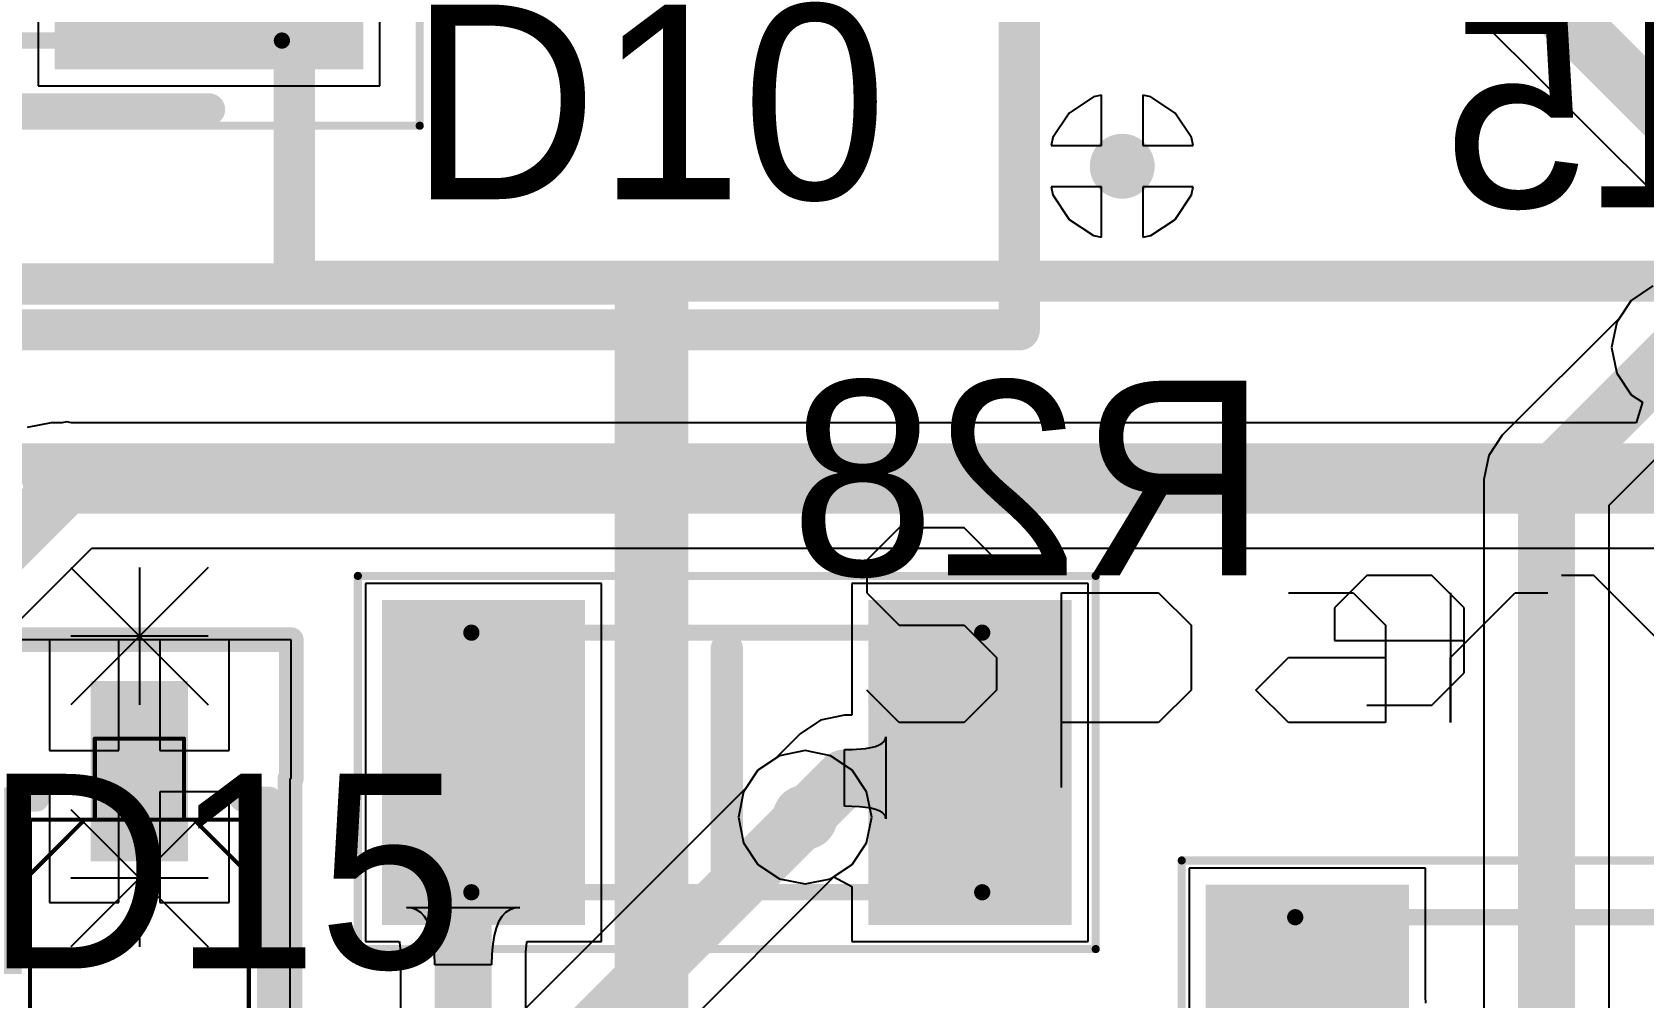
# Model space of a CAD drawing. Header units: millimetres. Extents: x 0.26 to 7.33, y 1.06 to 4.59.
# Drawn here: x 2.0754 to 2.4666, y 3.3342 to 3.5685 of the extents above; entities that cross this region are included whole.
import ezdxf

# ---------------------------------------------------------------- set-up
doc = ezdxf.new("R2010")
doc.units = ezdxf.units.MM
doc.header["$MEASUREMENT"] = 0
for name, color, linetype in [('BottomLayer', 5, 'Continuous'), ('BottomOverlay', 54, 'Continuous'), ('BottomPaste', 16, 'Continuous'), ('BottomSolder', 6, 'Continuous'), ('Mechanical13', 56, 'Continuous'), ('Mechanical15', 56, 'Continuous'), ('Mechanical16', 56, 'Continuous'), ('MultiLayer', 9, 'Continuous'), ('TopLayer', 1, 'Continuous'), ('TopOverlay', 2, 'Continuous'), ('TopPaste', 8, 'Continuous'), ('TopSolder', 216, 'Continuous'), ('ViaHoleLayer', 16, 'Continuous')]:
    doc.layers.add(name, color=color, linetype=linetype)

# ---------------------------------------------------------------- blocks, each defined once
blk = doc.blocks.new('LEDC3216X120NRED_66')
at = {"layer": 'Mechanical15', "const_width": 0.00394}
for points in [[(-0.06299, 0.01051), (-0.04201, 0.0315)], [(-0.06299, -0.0315), (-0.06299, 0.0315)], [(-0.06299, 0.0315), (0.06299, 0.0315)], [(0.06299, -0.0315), (0.06299, 0.0315)], [(-0.06299, -0.0315), (0.06299, -0.0315)]]:
    blk.add_lwpolyline(points, dxfattribs=at)
at = {"layer": 'Mechanical15', "const_width": 0.00197}
for points in [[(-0.06398, 0.0315, 1), (-0.06201, 0.0315, 1)], [(-0.06398, 0.0315, 1), (-0.06201, 0.0315, 1)], [(-0.04299, 0.0315, 1), (-0.04102, 0.0315, 1)], [(0.06201, 0.0315, 1), (0.06398, 0.0315, 1)], [(0.06201, 0.0315, 1), (0.06398, 0.0315, 1)], [(-0.06398, 0.01051, 1), (-0.06201, 0.01051, 1)], [(-0.06398, -0.0315, 1), (-0.06201, -0.0315, 1)], [(-0.06398, -0.0315, 1), (-0.06201, -0.0315, 1)], [(0.06201, -0.0315, 1), (0.06398, -0.0315, 1)], [(0.06201, -0.0315, 1), (0.06398, -0.0315, 1)]]:
    blk.add_lwpolyline(points, format="xyb", close=True, dxfattribs=at)
at = {"layer": 'Mechanical16', "const_width": 0.00197}
for points in [[(-0.09646, -0.05217), (-0.09646, 0.05217)], [(-0.09646, 0.05217), (0.09646, 0.05217)], [(0.09646, -0.05217), (0.09646, 0.05217)], [(-0.09646, -0.05217), (0.09646, -0.05217)]]:
    blk.add_lwpolyline(points, dxfattribs=at)
at = {"layer": 'Mechanical16', "const_width": 0.000984}
for points in [[(-0.09695, 0.05217, 1), (-0.09596, 0.05217, 1)], [(-0.09695, 0.05217, 1), (-0.09596, 0.05217, 1)], [(0.09596, 0.05217, 1), (0.09695, 0.05217, 1)], [(0.09596, 0.05217, 1), (0.09695, 0.05217, 1)], [(-0.09695, -0.05217, 1), (-0.09596, -0.05217, 1)], [(-0.09695, -0.05217, 1), (-0.09596, -0.05217, 1)], [(0.09596, -0.05217, 1), (0.09695, -0.05217, 1)], [(0.09596, -0.05217, 1), (0.09695, -0.05217, 1)]]:
    blk.add_lwpolyline(points, format="xyb", close=True, dxfattribs=at)
at = {"layer": 'TopLayer'}
for points in [[(-0.01181, -0.03445), (-0.01181, 0.03445), (-0.07874, -0.03445), (-0.07874, 0.03445)], [(0.07874, -0.03445), (0.07874, 0.03445), (0.01181, -0.03445), (0.01181, 0.03445)]]:
    blk.add_solid(points, dxfattribs=at)
at = {"layer": 'TopOverlay', "const_width": 0.00787}
for points in [[(-0.09252, -0.04823), (-0.09252, 0.04823)], [(-0.09252, 0.04823), (0.04528, 0.04823)], [(-0.09252, -0.04823), (0.04528, -0.04823)]]:
    blk.add_lwpolyline(points, dxfattribs=at)
at = {"layer": 'TopOverlay', "const_width": 0.00394}
for points in [[(-0.09449, 0.04823, 1), (-0.09055, 0.04823, 1)], [(-0.09449, 0.04823, 1), (-0.09055, 0.04823, 1)], [(0.04331, 0.04823, 1), (0.04724, 0.04823, 1)], [(-0.09449, -0.04823, 1), (-0.09055, -0.04823, 1)], [(-0.09449, -0.04823, 1), (-0.09055, -0.04823, 1)], [(0.04331, -0.04823, 1), (0.04724, -0.04823, 1)]]:
    blk.add_lwpolyline(points, format="xyb", close=True, dxfattribs=at)
at = {"layer": 'TopPaste'}
for points in [[(-0.01181, -0.03445), (-0.01181, 0.03445), (-0.07874, -0.03445), (-0.07874, 0.03445)], [(0.07874, -0.03445), (0.07874, 0.03445), (0.01181, -0.03445), (0.01181, 0.03445)]]:
    blk.add_solid(points, dxfattribs=at)
at = {"layer": 'TopSolder'}
for points in [[(-0.00781, -0.03845), (-0.00781, 0.03845), (-0.08274, -0.03845), (-0.08274, 0.03845)], [(0.08274, -0.03845), (0.08274, 0.03845), (0.00781, -0.03845), (0.00781, 0.03845)]]:
    blk.add_solid(points, dxfattribs=at)
blk = doc.blocks.new('SOD123_B_69')
at = {"layer": 'BottomLayer'}
for points in [[(-0.08979, -0.01183), (-0.04604, -0.01183), (-0.08979, 0.01183), (-0.04604, 0.01183)], [(0.04604, -0.01183), (0.08979, -0.01183), (0.04604, 0.01183), (0.08979, 0.01183)]]:
    blk.add_solid(points, dxfattribs=at)
at = {"layer": 'BottomOverlay'}
for p, q in [((-0.11729, -0.01665), (-0.08396, 0.01667)), ((-0.11729, 0.01667), (-0.08396, -0.01665)), ((-0.10063, 0.01667), (-0.10063, -0.01665)), ((-0.11729, 0.00001), (-0.08396, 0.00001))]:
    blk.add_line(p, q, dxfattribs=at)
at = {"layer": 'BottomOverlay', "const_width": 0.006}
for points in [[(-0.0611, 0.02493), (-0.0611, 0.03157)], [(0.0611, 0.03157), (-0.0611, 0.03157)], [(0.0611, 0.02493), (0.0611, 0.03157)], [(-0.0611, -0.03157), (-0.0611, -0.02493)], [(0.0611, -0.03157), (0.0611, -0.02493)], [(0.0611, -0.03157), (-0.0611, -0.03157)]]:
    blk.add_lwpolyline(points, dxfattribs=at)
at = {"layer": 'BottomOverlay', "const_width": 0.003}
for points in [[(-0.0626, 0.03157, 1), (-0.0596, 0.03157, 1)], [(-0.0626, 0.03157, 1), (-0.0596, 0.03157, 1)], [(0.0596, 0.03157, 1), (0.0626, 0.03157, 1)], [(0.0596, 0.03157, 1), (0.0626, 0.03157, 1)], [(-0.0626, 0.02493, 1), (-0.0596, 0.02493, 1)], [(0.0596, 0.02493, 1), (0.0626, 0.02493, 1)], [(-0.0626, -0.02493, 1), (-0.0596, -0.02493, 1)], [(0.0596, -0.02493, 1), (0.0626, -0.02493, 1)], [(-0.0626, -0.03157, 1), (-0.0596, -0.03157, 1)], [(-0.0626, -0.03157, 1), (-0.0596, -0.03157, 1)], [(0.0596, -0.03157, 1), (0.0626, -0.03157, 1)], [(0.0596, -0.03157, 1), (0.0626, -0.03157, 1)]]:
    blk.add_lwpolyline(points, format="xyb", close=True, dxfattribs=at)
at = {"layer": 'BottomPaste'}
for points in [[(-0.08979, -0.01183), (-0.04604, -0.01183), (-0.08979, 0.01183), (-0.04604, 0.01183)], [(0.04604, -0.01183), (0.08979, -0.01183), (0.04604, 0.01183), (0.08979, 0.01183)]]:
    blk.add_solid(points, dxfattribs=at)
at = {"layer": 'BottomSolder'}
for points in [[(-0.08979, -0.01183), (-0.04604, -0.01183), (-0.08979, 0.01183), (-0.04604, 0.01183)], [(0.04604, -0.01183), (0.08979, -0.01183), (0.04604, 0.01183), (0.08979, 0.01183)]]:
    blk.add_solid(points, dxfattribs=at)
at = {"layer": 'Mechanical13'}
for p, q in [((-0.0586, -0.01665), (-0.02528, 0.01667)), ((-0.0586, 0.01667), (-0.02528, -0.01665)), ((-0.04194, 0.01667), (-0.04194, -0.01665)), ((-0.0586, 0.00001), (-0.02528, 0.00001))]:
    blk.add_line(p, q, dxfattribs=at)
at = {"layer": 'Mechanical13', "const_width": 0.001}
for points in [[(-0.0561, 0.01329), (-0.04281, 0.02657)], [(0.0561, 0.02657), (-0.0561, 0.02657)], [(-0.0561, -0.02657), (-0.0561, 0.02657)], [(0.0561, -0.02657), (0.0561, 0.02657)], [(-0.07579, -0.01083), (-0.07579, 0.01083)], [(-0.0561, 0.01083), (-0.07579, 0.01083)], [(-0.0561, -0.01083), (-0.0561, 0.01083)], [(0.0561, -0.01083), (0.0561, 0.01083)], [(0.07579, 0.01083), (0.0561, 0.01083)], [(0.07579, -0.01083), (0.07579, 0.01083)], [(-0.0561, -0.01083), (-0.07579, -0.01083)], [(0.07579, -0.01083), (0.0561, -0.01083)], [(-0.04281, -0.02657), (-0.0561, -0.01329)], [(0.0561, -0.02657), (-0.0561, -0.02657)]]:
    blk.add_lwpolyline(points, dxfattribs=at)
at = {"layer": 'Mechanical13', "const_width": 0.0005}
for points in [[(-0.05635, 0.02657, 1), (-0.05585, 0.02657, 1)], [(-0.05635, 0.02657, 1), (-0.05585, 0.02657, 1)], [(-0.04306, 0.02657, 1), (-0.04256, 0.02657, 1)], [(0.05585, 0.02657, 1), (0.05635, 0.02657, 1)], [(0.05585, 0.02657, 1), (0.05635, 0.02657, 1)], [(-0.05635, 0.01329, 1), (-0.05585, 0.01329, 1)], [(-0.07604, 0.01083, 1), (-0.07554, 0.01083, 1)], [(-0.07604, 0.01083, 1), (-0.07554, 0.01083, 1)], [(-0.05635, 0.01083, 1), (-0.05585, 0.01083, 1)], [(-0.05635, 0.01083, 1), (-0.05585, 0.01083, 1)], [(0.05585, 0.01083, 1), (0.05635, 0.01083, 1)], [(0.05585, 0.01083, 1), (0.05635, 0.01083, 1)], [(0.07554, 0.01083, 1), (0.07604, 0.01083, 1)], [(0.07554, 0.01083, 1), (0.07604, 0.01083, 1)], [(-0.07604, -0.01083, 1), (-0.07554, -0.01083, 1)], [(-0.07604, -0.01083, 1), (-0.07554, -0.01083, 1)], [(-0.05635, -0.01083, 1), (-0.05585, -0.01083, 1)], [(-0.05635, -0.01083, 1), (-0.05585, -0.01083, 1)], [(0.05585, -0.01083, 1), (0.05635, -0.01083, 1)], [(0.05585, -0.01083, 1), (0.05635, -0.01083, 1)], [(0.07554, -0.01083, 1), (0.07604, -0.01083, 1)], [(0.07554, -0.01083, 1), (0.07604, -0.01083, 1)], [(-0.05635, -0.01329, 1), (-0.05585, -0.01329, 1)], [(-0.05635, -0.02657, 1), (-0.05585, -0.02657, 1)], [(-0.05635, -0.02657, 1), (-0.05585, -0.02657, 1)], [(-0.04306, -0.02657, 1), (-0.04256, -0.02657, 1)], [(0.05585, -0.02657, 1), (0.05635, -0.02657, 1)], [(0.05585, -0.02657, 1), (0.05635, -0.02657, 1)]]:
    blk.add_lwpolyline(points, format="xyb", close=True, dxfattribs=at)
at = {"layer": 'Mechanical15'}
for p, q in [((-0.0661, 0.03687), (-0.09979, 0.03687)), ((-0.09979, 0.03687), (-0.09979, -0.03687)), ((-0.0661, 0.03657), (-0.0661, 0.03687)), ((0.0661, 0.03657), (-0.0661, 0.03657)), ((0.09979, 0.03687), (0.0661, 0.03687)), ((0.0661, 0.03687), (0.0661, 0.03657)), ((0.09979, -0.03687), (0.09979, 0.03687)), ((-0.09979, -0.03687), (-0.0661, -0.03687)), ((-0.0661, -0.03687), (-0.0661, -0.03657)), ((-0.0661, -0.03657), (0.0661, -0.03657)), ((0.0661, -0.03657), (0.0661, -0.03687)), ((0.0661, -0.03687), (0.09979, -0.03687))]:
    blk.add_line(p, q, dxfattribs=at)
at = {"layer": 'Mechanical15', "const_width": 0.006}
for points in [[(-0.09979, -0.03687), (-0.09979, 0.03687)], [(-0.0661, 0.03687), (-0.09979, 0.03687)], [(-0.0661, 0.03657), (-0.0661, 0.03687)], [(0.0661, 0.03657), (-0.0661, 0.03657)], [(0.09979, 0.03687), (0.0661, 0.03687)], [(0.0661, 0.03657), (0.0661, 0.03687)], [(0.09979, -0.03687), (0.09979, 0.03687)], [(-0.0661, -0.03687), (-0.09979, -0.03687)], [(-0.0661, -0.03687), (-0.0661, -0.03657)], [(0.0661, -0.03657), (-0.0661, -0.03657)], [(0.0661, -0.03687), (0.0661, -0.03657)], [(0.09979, -0.03687), (0.0661, -0.03687)]]:
    blk.add_lwpolyline(points, dxfattribs=at)
at = {"layer": 'Mechanical15', "const_width": 0.003}
for points in [[(-0.10129, 0.03687, 1), (-0.09829, 0.03687, 1)], [(-0.10129, 0.03687, 1), (-0.09829, 0.03687, 1)], [(-0.0676, 0.03687, 1), (-0.0646, 0.03687, 1)], [(-0.0676, 0.03687, 1), (-0.0646, 0.03687, 1)], [(-0.0676, 0.03657, 1), (-0.0646, 0.03657, 1)], [(-0.0676, 0.03657, 1), (-0.0646, 0.03657, 1)], [(0.0646, 0.03687, 1), (0.0676, 0.03687, 1)], [(0.0646, 0.03687, 1), (0.0676, 0.03687, 1)], [(0.0646, 0.03657, 1), (0.0676, 0.03657, 1)], [(0.0646, 0.03657, 1), (0.0676, 0.03657, 1)], [(0.09829, 0.03687, 1), (0.10129, 0.03687, 1)], [(0.09829, 0.03687, 1), (0.10129, 0.03687, 1)], [(-0.10129, -0.03687, 1), (-0.09829, -0.03687, 1)], [(-0.10129, -0.03687, 1), (-0.09829, -0.03687, 1)], [(-0.0676, -0.03657, 1), (-0.0646, -0.03657, 1)], [(-0.0676, -0.03657, 1), (-0.0646, -0.03657, 1)], [(-0.0676, -0.03687, 1), (-0.0646, -0.03687, 1)], [(-0.0676, -0.03687, 1), (-0.0646, -0.03687, 1)], [(0.0646, -0.03657, 1), (0.0676, -0.03657, 1)], [(0.0646, -0.03657, 1), (0.0676, -0.03657, 1)], [(0.0646, -0.03687, 1), (0.0676, -0.03687, 1)], [(0.0646, -0.03687, 1), (0.0676, -0.03687, 1)], [(0.09829, -0.03687, 1), (0.10129, -0.03687, 1)], [(0.09829, -0.03687, 1), (0.10129, -0.03687, 1)]]:
    blk.add_lwpolyline(points, format="xyb", close=True, dxfattribs=at)
blk = doc.blocks.new('RESC3216X60N_B_110')
at = {"layer": 'BottomLayer'}
for points in [[(-0.07972, 0.03543), (-0.07972, -0.03543), (-0.03839, 0.03543), (-0.03839, -0.03543)], [(0.03839, 0.03543), (0.03839, -0.03543), (0.07972, 0.03543), (0.07972, -0.03543)]]:
    blk.add_solid(points, dxfattribs=at)
at = {"layer": 'BottomOverlay', "const_width": 0.00787}
blk.add_lwpolyline([(0, 0.02756), (0, -0.02756)], dxfattribs=at)
at = {"layer": 'BottomOverlay', "const_width": 0.00394}
for points in [[(-0.00197, 0.02756, 1), (0.00197, 0.02756, 1)], [(-0.00197, -0.02756, 1), (0.00197, -0.02756, 1)]]:
    blk.add_lwpolyline(points, format="xyb", close=True, dxfattribs=at)
at = {"layer": 'BottomPaste'}
for points in [[(-0.07972, 0.03543), (-0.07972, -0.03543), (-0.03839, 0.03543), (-0.03839, -0.03543)], [(0.03839, 0.03543), (0.03839, -0.03543), (0.07972, 0.03543), (0.07972, -0.03543)]]:
    blk.add_solid(points, dxfattribs=at)
at = {"layer": 'BottomSolder'}
for points in [[(-0.08372, 0.03943), (-0.08372, -0.03943), (-0.03439, 0.03943), (-0.03439, -0.03943)], [(0.03439, 0.03943), (0.03439, -0.03943), (0.08372, 0.03943), (0.08372, -0.03943)]]:
    blk.add_solid(points, dxfattribs=at)
at = {"layer": 'Mechanical15', "const_width": 0.00394}
for points in [[(-0.06201, 0.0315), (-0.06201, -0.0315)], [(0.06201, 0.0315), (-0.06201, 0.0315)], [(0.06201, 0.0315), (0.06201, -0.0315)], [(0.06201, -0.0315), (-0.06201, -0.0315)]]:
    blk.add_lwpolyline(points, dxfattribs=at)
at = {"layer": 'Mechanical15', "const_width": 0.00197}
for points in [[(-0.06299, 0.0315, 1), (-0.06102, 0.0315, 1)], [(-0.06299, 0.0315, 1), (-0.06102, 0.0315, 1)], [(0.06102, 0.0315, 1), (0.06299, 0.0315, 1)], [(0.06102, 0.0315, 1), (0.06299, 0.0315, 1)], [(-0.06299, -0.0315, 1), (-0.06102, -0.0315, 1)], [(-0.06299, -0.0315, 1), (-0.06102, -0.0315, 1)], [(0.06102, -0.0315, 1), (0.06299, -0.0315, 1)], [(0.06102, -0.0315, 1), (0.06299, -0.0315, 1)]]:
    blk.add_lwpolyline(points, format="xyb", close=True, dxfattribs=at)
at = {"layer": 'Mechanical16', "const_width": 0.00197}
for points in [[(-0.08957, 0.04528), (-0.08957, -0.04528)], [(0.08957, 0.04528), (-0.08957, 0.04528)], [(0.08957, 0.04528), (0.08957, -0.04528)], [(0.08957, -0.04528), (-0.08957, -0.04528)]]:
    blk.add_lwpolyline(points, dxfattribs=at)
at = {"layer": 'Mechanical16', "const_width": 0.000984}
for points in [[(-0.09006, 0.04528, 1), (-0.08907, 0.04528, 1)], [(-0.09006, 0.04528, 1), (-0.08907, 0.04528, 1)], [(0.08907, 0.04528, 1), (0.09006, 0.04528, 1)], [(0.08907, 0.04528, 1), (0.09006, 0.04528, 1)], [(-0.09006, -0.04528, 1), (-0.08907, -0.04528, 1)], [(-0.09006, -0.04528, 1), (-0.08907, -0.04528, 1)], [(0.08907, -0.04528, 1), (0.09006, -0.04528, 1)], [(0.08907, -0.04528, 1), (0.09006, -0.04528, 1)]]:
    blk.add_lwpolyline(points, format="xyb", close=True, dxfattribs=at)
blk = doc.blocks.new('RESC3216X60N_B_115')
at = {"layer": 'BottomLayer'}
for points in [[(-0.07972, 0.03543), (-0.07972, -0.03543), (-0.03839, 0.03543), (-0.03839, -0.03543)], [(0.03839, 0.03543), (0.03839, -0.03543), (0.07972, 0.03543), (0.07972, -0.03543)]]:
    blk.add_solid(points, dxfattribs=at)
at = {"layer": 'BottomOverlay', "const_width": 0.00787}
blk.add_lwpolyline([(0, 0.02756), (0, -0.02756)], dxfattribs=at)
at = {"layer": 'BottomOverlay', "const_width": 0.00394}
for points in [[(-0.00197, 0.02756, 1), (0.00197, 0.02756, 1)], [(-0.00197, -0.02756, 1), (0.00197, -0.02756, 1)]]:
    blk.add_lwpolyline(points, format="xyb", close=True, dxfattribs=at)
at = {"layer": 'BottomPaste'}
for points in [[(-0.07972, 0.03543), (-0.07972, -0.03543), (-0.03839, 0.03543), (-0.03839, -0.03543)], [(0.03839, 0.03543), (0.03839, -0.03543), (0.07972, 0.03543), (0.07972, -0.03543)]]:
    blk.add_solid(points, dxfattribs=at)
at = {"layer": 'BottomSolder'}
for points in [[(-0.08372, 0.03943), (-0.08372, -0.03943), (-0.03439, 0.03943), (-0.03439, -0.03943)], [(0.03439, 0.03943), (0.03439, -0.03943), (0.08372, 0.03943), (0.08372, -0.03943)]]:
    blk.add_solid(points, dxfattribs=at)
at = {"layer": 'Mechanical15', "const_width": 0.00394}
for points in [[(-0.06201, 0.0315), (-0.06201, -0.0315)], [(0.06201, 0.0315), (-0.06201, 0.0315)], [(0.06201, 0.0315), (0.06201, -0.0315)], [(0.06201, -0.0315), (-0.06201, -0.0315)]]:
    blk.add_lwpolyline(points, dxfattribs=at)
at = {"layer": 'Mechanical15', "const_width": 0.00197}
for points in [[(-0.06299, 0.0315, 1), (-0.06102, 0.0315, 1)], [(-0.06299, 0.0315, 1), (-0.06102, 0.0315, 1)], [(0.06102, 0.0315, 1), (0.06299, 0.0315, 1)], [(0.06102, 0.0315, 1), (0.06299, 0.0315, 1)], [(-0.06299, -0.0315, 1), (-0.06102, -0.0315, 1)], [(-0.06299, -0.0315, 1), (-0.06102, -0.0315, 1)], [(0.06102, -0.0315, 1), (0.06299, -0.0315, 1)], [(0.06102, -0.0315, 1), (0.06299, -0.0315, 1)]]:
    blk.add_lwpolyline(points, format="xyb", close=True, dxfattribs=at)
at = {"layer": 'Mechanical16', "const_width": 0.00197}
for points in [[(-0.08957, 0.04528), (-0.08957, -0.04528)], [(0.08957, 0.04528), (-0.08957, 0.04528)], [(0.08957, 0.04528), (0.08957, -0.04528)], [(0.08957, -0.04528), (-0.08957, -0.04528)]]:
    blk.add_lwpolyline(points, dxfattribs=at)
at = {"layer": 'Mechanical16', "const_width": 0.000984}
for points in [[(-0.09006, 0.04528, 1), (-0.08907, 0.04528, 1)], [(-0.09006, 0.04528, 1), (-0.08907, 0.04528, 1)], [(0.08907, 0.04528, 1), (0.09006, 0.04528, 1)], [(0.08907, 0.04528, 1), (0.09006, 0.04528, 1)], [(-0.09006, -0.04528, 1), (-0.08907, -0.04528, 1)], [(-0.09006, -0.04528, 1), (-0.08907, -0.04528, 1)], [(0.08907, -0.04528, 1), (0.09006, -0.04528, 1)], [(0.08907, -0.04528, 1), (0.09006, -0.04528, 1)]]:
    blk.add_lwpolyline(points, format="xyb", close=True, dxfattribs=at)

msp = doc.modelspace()

# ---------------------------------------------------------------- linework, layer by layer
at = {"layer": 'BottomLayer'}
for p, q in [((2.33303, 3.55284), (2.32711, 3.54889)), ((2.335, 3.55323), (2.33303, 3.55284)), ((2.335, 3.541), (2.335, 3.55323)), ((2.34697, 3.55284), (2.345, 3.55323)), ((2.345, 3.55323), (2.345, 3.541)), ((2.35289, 3.54889), (2.34697, 3.55284)), ((2.32711, 3.54889), (2.32316, 3.54297)), ((2.35684, 3.54297), (2.35289, 3.54889)), ((2.32316, 3.54297), (2.32277, 3.541)), ((2.32277, 3.541), (2.335, 3.541)), ((2.345, 3.541), (2.35723, 3.541)), ((2.35723, 3.541), (2.35684, 3.54297)), ((2.335, 3.531), (2.32277, 3.531)), ((2.32277, 3.531), (2.32316, 3.52903)), ((2.32316, 3.52903), (2.32711, 3.52311)), ((2.335, 3.51877), (2.335, 3.531)), ((2.35723, 3.531), (2.345, 3.531)), ((2.345, 3.531), (2.345, 3.51877)), ((2.35289, 3.52311), (2.35684, 3.52903)), ((2.35684, 3.52903), (2.35723, 3.531)), ((2.32711, 3.52311), (2.33303, 3.51916)), ((2.34697, 3.51916), (2.35289, 3.52311)), ((2.33303, 3.51916), (2.335, 3.51877)), ((2.345, 3.51877), (2.34697, 3.51916)), ((2.46783, 3.5063), (2.46356, 3.50344)), ((2.46356, 3.50344), (2.46005, 3.49819)), ((2.46005, 3.49819), (2.45881, 3.492)), ((2.45881, 3.492), (2.46005, 3.48581)), ((2.46005, 3.48581), (2.46356, 3.48056)), ((2.46356, 3.48056), (2.46631, 3.47872)), ((2.46631, 3.47872), (2.46479, 3.47372)), ((2.08, 3.47372), (2.07419, 3.47256)), ((2.0826, 3.47372), (2.08, 3.47372)), ((2.08377, 3.47395), (2.0826, 3.47372)), ((2.08494, 3.47372), (2.08377, 3.47395)), ((2.46479, 3.47372), (2.08494, 3.47372)), ((2.00751, 3.36104), (2.08982, 3.44335)), ((2.08982, 3.44335), (2.48018, 3.44335)), ((2.21361, 3.43473), (2.15628, 3.43473)), ((2.15628, 3.43473), (2.15628, 3.34787)), ((2.21361, 3.34787), (2.21361, 3.43473)), ((2.33172, 3.43473), (2.27439, 3.43473)), ((2.27439, 3.43473), (2.27439, 3.40274)), ((2.33172, 3.34787), (2.33172, 3.43473)), ((2.0964, 3.42109), (2.07957, 3.42109)), ((2.07957, 3.42109), (2.07957, 3.39421)), ((2.0964, 3.39421), (2.0964, 3.42109)), ((2.12323, 3.42109), (2.1064, 3.42109)), ((2.1064, 3.42109), (2.1064, 3.39421)), ((2.12323, 3.39421), (2.12323, 3.42109)), ((2.26675, 3.40158), (2.26182, 3.39829)), ((2.27256, 3.40274), (2.26675, 3.40158)), ((2.27439, 3.40274), (2.27256, 3.40274)), ((2.26182, 3.39829), (2.25583, 3.3923)), ((2.26182, 3.39829), (2.26182, 3.39829)), ((2.28102, 3.39555), (2.28172, 3.39595)), ((2.28172, 3.39595), (2.28222, 3.39641)), ((2.28222, 3.39641), (2.28253, 3.39692)), ((2.28253, 3.39692), (2.28263, 3.39751)), ((2.28263, 3.39751), (2.28263, 3.37761)), ((2.07957, 3.39421), (2.0964, 3.39421)), ((2.1064, 3.39421), (2.12323, 3.39421)), ((2.25583, 3.3923), (2.25156, 3.38944)), ((2.27256, 3.39445), (2.27447, 3.39448)), ((2.27256, 3.38067), (2.27256, 3.39445)), ((2.27447, 3.39448), (2.27769, 3.39472)), ((2.27769, 3.39472), (2.279, 3.39494)), ((2.279, 3.39494), (2.28011, 3.39521)), ((2.28011, 3.39521), (2.28102, 3.39555)), ((2.25156, 3.38944), (2.24805, 3.38419)), ((2.0964, 3.38421), (2.07957, 3.38421)), ((2.07957, 3.38421), (2.07957, 3.35734)), ((2.0964, 3.35734), (2.0964, 3.38421)), ((2.12323, 3.38421), (2.1064, 3.38421)), ((2.1064, 3.38421), (2.1064, 3.35734)), ((2.12323, 3.35734), (2.12323, 3.38421)), ((2.24805, 3.38419), (2.24681, 3.378)), ((2.27618, 3.38055), (2.27256, 3.38067)), ((2.27769, 3.38039), (2.27618, 3.38055)), ((2.279, 3.38018), (2.27769, 3.38039)), ((2.24681, 3.378), (2.24805, 3.37181)), ((2.28011, 3.3799), (2.279, 3.38018)), ((2.28102, 3.37957), (2.28011, 3.3799)), ((2.28172, 3.37917), (2.28102, 3.37957)), ((2.28222, 3.37871), (2.28172, 3.37917)), ((2.28253, 3.37819), (2.28222, 3.37871)), ((2.28263, 3.37761), (2.28253, 3.37819)), ((2.24805, 3.37181), (2.25156, 3.36656)), ((2.25156, 3.36656), (2.25681, 3.36305)), ((2.41361, 3.36568), (2.35628, 3.36568)), ((2.35628, 3.36568), (2.35628, 3.32002)), ((2.41361, 3.33451), (2.41361, 3.36568)), ((2.25681, 3.36305), (2.263, 3.36181)), ((2.263, 3.36181), (2.26919, 3.36305)), ((2.26919, 3.36305), (2.26998, 3.36357)), ((2.26998, 3.36357), (2.27439, 3.36121)), ((2.27439, 3.36121), (2.27439, 3.34787)), ((2.07957, 3.35734), (2.0964, 3.35734)), ((2.1064, 3.35734), (2.12323, 3.35734)), ((2.16753, 3.35597), (2.16622, 3.35611)), ((2.16622, 3.35611), (2.19378, 3.35611)), ((2.1687, 3.35555), (2.16753, 3.35597)), ((2.16973, 3.35486), (2.1687, 3.35555)), ((2.17063, 3.35388), (2.16973, 3.35486)), ((2.17139, 3.35263), (2.17063, 3.35388)), ((2.18937, 3.35388), (2.18861, 3.35263)), ((2.19027, 3.35486), (2.18937, 3.35388)), ((2.1913, 3.35555), (2.19027, 3.35486)), ((2.19247, 3.35597), (2.1913, 3.35555)), ((2.19378, 3.35611), (2.19247, 3.35597)), ((2.17201, 3.3511), (2.17139, 3.35263)), ((2.17249, 3.3493), (2.17201, 3.3511)), ((2.17283, 3.34721), (2.17249, 3.3493)), ((2.18751, 3.3493), (2.18717, 3.34721)), ((2.18799, 3.3511), (2.18751, 3.3493)), ((2.18861, 3.35263), (2.18799, 3.3511)), ((2.15628, 3.34787), (2.16443, 3.34787)), ((2.16443, 3.34787), (2.16451, 3.34758)), ((2.16451, 3.34758), (2.16474, 3.34619)), ((2.16474, 3.34619), (2.16482, 3.34525)), ((2.16482, 3.34525), (2.16482, 3.21)), ((2.17304, 3.34485), (2.17283, 3.34721)), ((2.18717, 3.34721), (2.18696, 3.34485)), ((2.19518, 3.34525), (2.19526, 3.34619)), ((2.19518, 3.21629), (2.19518, 3.34525)), ((2.19526, 3.34619), (2.19549, 3.34757)), ((2.19549, 3.34757), (2.19557, 3.34787)), ((2.19557, 3.34787), (2.21361, 3.34787)), ((2.27439, 3.34787), (2.33172, 3.34787)), ((2.17311, 3.34221), (2.17304, 3.34485)), ((2.18689, 3.34221), (2.17311, 3.34221)), ((2.18696, 3.34485), (2.18689, 3.34221)), ((2.41364, 3.3344), (2.41361, 3.33451)), ((2.41372, 3.33286), (2.41364, 3.3344))]:
    msp.add_line(p, q, dxfattribs=at)
for points, const_width in [([(2.33606, 3.536, 1), (2.34394, 3.536, 1)], 0.00787), ([(2.07656, 3.45854, 1), (2.08344, 3.45854, 1)], 0.00689), ([(2.08009, 3.45854, 1), (2.08698, 3.45854, 1)], 0.00689), ([(2.08009, 3.45854, 1), (2.08698, 3.45854, 1)], 0.00689), ([(2.08009, 3.45854, 1), (2.08698, 3.45854, 1)], 0.00689), ([(2.08009, 3.45854, 1), (2.08698, 3.45854, 1)], 0.00689), ([(2.08032, 3.45877, 1), (2.08721, 3.45877, 1)], 0.00689), ([(2.29587, 3.41333, 1), (2.30276, 3.41333, 1)], 0.00689), ([(2.1815, 3.3913, 1), (2.18839, 3.3913, 1)], 0.00689), ([(2.17656, 3.38635, 1), (2.18344, 3.38635, 1)], 0.00689), ([(2.17656, 3.38635, 1), (2.18344, 3.38635, 1)], 0.00689), ([(2.26911, 3.38756, 1), (2.276, 3.38756, 1)], 0.00689), ([(2.26911, 3.38756, 1), (2.276, 3.38756, 1)], 0.00689), ([(2.29587, 3.38756, 1), (2.30276, 3.38756, 1)], 0.00689), ([(2.29587, 3.38756, 1), (2.30276, 3.38756, 1)], 0.00689), ([(2.25906, 3.378, 1), (2.26694, 3.378, 1)], 0.00787), ([(2.25956, 3.378, 1), (2.26644, 3.378, 1)], 0.00689)]:
    msp.add_lwpolyline(points, format="xyb", close=True, dxfattribs=dict(at, const_width=const_width))
at = {"layer": 'BottomLayer', "const_width": 0.01378}
for points in [[(1.99677, 3.37177), (2.08354, 3.45854)], [(2.08, 3.45854), (2.08354, 3.45854)], [(2.08354, 3.45854), (2.08377, 3.45877)], [(2.08354, 3.45854), (2.48646, 3.45854)], [(2.29931, 3.38756), (2.29931, 3.41333)], [(2.18, 3.38635), (2.18494, 3.3913)], [(2.18, 3.21), (2.18, 3.38635)], [(2.263, 3.378), (2.27256, 3.38756)], [(2.27256, 3.38756), (2.29931, 3.38756)]]:
    msp.add_lwpolyline(points, dxfattribs=at)
at = {"layer": 'BottomOverlay'}
for p, q in [((2.3994, 3.43668), (2.39153, 3.42881)), ((2.41514, 3.43668), (2.3994, 3.43668)), ((2.42301, 3.42881), (2.41514, 3.43668)), ((2.4545, 3.43668), (2.44663, 3.43668)), ((2.46237, 3.42881), (2.4545, 3.43668)), ((2.39153, 3.42881), (2.39153, 3.42094)), ((2.42301, 3.41307), (2.42301, 3.42881)), ((2.47024, 3.42094), (2.46237, 3.42881)), ((2.39153, 3.42094), (2.42301, 3.42094)), ((2.41514, 3.4052), (2.42301, 3.41307)), ((2.3994, 3.4052), (2.41514, 3.4052))]:
    msp.add_line(p, q, dxfattribs=at)
at = {"layer": 'BottomOverlay', "const_width": 0.01}
for points in [[(2.139, 3.50811), (2.139, 3.99811)], [(1.76506, 3.5074), (2.22176, 3.5074)], [(2.139, 3.50811), (2.31042, 3.50811)], [(2.22176, 2.987), (2.22176, 3.5074)], [(2.22963, 2.984), (2.22963, 3.5063)], [(2.32042, 3.50811), (2.79042, 3.50811)]]:
    msp.add_lwpolyline(points, dxfattribs=at)
at = {"layer": 'BottomOverlay', "const_width": 0.005}
for points in [[(2.1365, 3.50811, 1), (2.1415, 3.50811, 1)], [(2.1365, 3.50811, 1), (2.1415, 3.50811, 1)], [(2.21926, 3.5074, 1), (2.22426, 3.5074, 1)], [(2.21926, 3.5074, 1), (2.22426, 3.5074, 1)], [(2.22713, 3.5063, 1), (2.23213, 3.5063, 1)], [(2.30792, 3.50811, 1), (2.31292, 3.50811, 1)], [(2.31792, 3.50811, 1), (2.32292, 3.50811, 1)]]:
    msp.add_lwpolyline(points, format="xyb", close=True, dxfattribs=at)
at = {"layer": 'MultiLayer', "const_width": 0.00787}
for points in [[(2.33606, 3.536, 1), (2.34394, 3.536, 1)], [(2.25906, 3.378, 1), (2.26694, 3.378, 1)]]:
    msp.add_lwpolyline(points, format="xyb", close=True, dxfattribs=at)
at = {"layer": 'TopLayer'}
for p, q in [((2.18171, 3.81682), (2.60882, 3.38971)), ((2.07681, 3.64045), (2.07681, 3.55555)), ((2.15974, 3.55555), (2.15974, 3.64045)), ((2.07681, 3.55555), (2.15974, 3.55555)), ((2.33303, 3.55284), (2.32711, 3.54889)), ((2.335, 3.55323), (2.33303, 3.55284)), ((2.335, 3.541), (2.335, 3.55323)), ((2.34697, 3.55284), (2.345, 3.55323)), ((2.345, 3.55323), (2.345, 3.541)), ((2.35289, 3.54889), (2.34697, 3.55284)), ((2.32711, 3.54889), (2.32316, 3.54297)), ((2.35684, 3.54297), (2.35289, 3.54889)), ((2.32316, 3.54297), (2.32277, 3.541)), ((2.32277, 3.541), (2.335, 3.541)), ((2.345, 3.541), (2.35723, 3.541)), ((2.35723, 3.541), (2.35684, 3.54297)), ((2.335, 3.531), (2.32277, 3.531)), ((2.32277, 3.531), (2.32316, 3.52903)), ((2.32316, 3.52903), (2.32711, 3.52311)), ((2.335, 3.51877), (2.335, 3.531)), ((2.35723, 3.531), (2.345, 3.531)), ((2.345, 3.531), (2.345, 3.51877)), ((2.35289, 3.52311), (2.35684, 3.52903)), ((2.35684, 3.52903), (2.35723, 3.531)), ((2.32711, 3.52311), (2.33303, 3.51916)), ((2.34697, 3.51916), (2.35289, 3.52311)), ((2.33303, 3.51916), (2.335, 3.51877)), ((2.345, 3.51877), (2.34697, 3.51916)), ((2.46881, 3.50695), (2.46356, 3.50344)), ((2.46356, 3.50344), (2.4607, 3.49917)), ((2.4607, 3.49917), (2.43227, 3.47073)), ((2.45818, 3.45371), (2.48217, 3.4777)), ((2.43227, 3.47073), (2.42897, 3.46581)), ((2.42897, 3.46581), (2.42782, 3.46)), ((2.42782, 3.46), (2.42782, 3.24105)), ((2.45818, 3.24105), (2.45818, 3.45371)), ((2.25681, 3.39295), (2.25156, 3.38944)), ((2.263, 3.39418), (2.25681, 3.39295)), ((2.26919, 3.39295), (2.263, 3.39418)), ((2.27444, 3.38944), (2.26919, 3.39295)), ((2.25156, 3.38944), (2.2487, 3.38517)), ((2.27795, 3.38419), (2.27444, 3.38944)), ((2.2487, 3.38517), (2.18354, 3.32001)), ((2.27919, 3.378), (2.27795, 3.38419)), ((2.27795, 3.37181), (2.27919, 3.378)), ((2.27444, 3.36656), (2.27795, 3.37181)), ((2.27017, 3.3637), (2.27444, 3.36656)), ((2.2199, 3.31343), (2.27017, 3.3637))]:
    msp.add_line(p, q, dxfattribs=at)
at = {"layer": 'TopLayer', "const_width": 0.01378}
for points in [[(2.188, 3.832), (2.624, 3.396)], [(2.443, 3.46), (2.475, 3.492)], [(2.443, 3.236), (2.443, 3.46)], [(2.19428, 3.30928), (2.263, 3.378)]]:
    msp.add_lwpolyline(points, dxfattribs=at)
at = {"layer": 'TopLayer'}
for points, const_width in [([(2.33606, 3.536, 1), (2.34394, 3.536, 1)], 0.00787), ([(2.43956, 3.46, 1), (2.44644, 3.46, 1)], 0.00689), ([(2.43956, 3.46, 1), (2.44644, 3.46, 1)], 0.00689), ([(2.25906, 3.378, 1), (2.26694, 3.378, 1)], 0.00787), ([(2.25956, 3.378, 1), (2.26644, 3.378, 1)], 0.00689)]:
    msp.add_lwpolyline(points, format="xyb", close=True, dxfattribs=dict(at, const_width=const_width))
at = {"layer": 'TopOverlay'}
for p, q in [((2.28587, 3.44823), (2.278, 3.44036)), ((2.30161, 3.44823), (2.28587, 3.44823)), ((2.30949, 3.44036), (2.30161, 3.44823)), ((2.278, 3.44036), (2.278, 3.43249)), ((2.278, 3.43249), (2.28587, 3.42461)), ((2.32523, 3.38526), (2.32523, 3.43249)), ((2.32523, 3.43249), (2.34884, 3.43249)), ((2.34884, 3.43249), (2.35671, 3.42461)), ((2.38033, 3.43249), (2.39607, 3.43249)), ((2.39607, 3.43249), (2.40394, 3.42461)), ((2.41969, 3.43249), (2.41969, 3.401)), ((2.42756, 3.42461), (2.43543, 3.43249)), ((2.43543, 3.43249), (2.4433, 3.43249)), ((2.28587, 3.42461), (2.30161, 3.42461)), ((2.30161, 3.42461), (2.30949, 3.41674)), ((2.35671, 3.42461), (2.35671, 3.40887)), ((2.40394, 3.42461), (2.40394, 3.401)), ((2.41969, 3.41674), (2.42756, 3.42461)), ((2.30949, 3.41674), (2.30949, 3.40887)), ((2.37246, 3.40887), (2.38033, 3.41674)), ((2.38033, 3.41674), (2.40394, 3.41674)), ((2.41969, 3.401), (2.41969, 3.41674)), ((2.28587, 3.401), (2.278, 3.40887)), ((2.30949, 3.40887), (2.30161, 3.401)), ((2.35671, 3.40887), (2.34884, 3.401)), ((2.38033, 3.401), (2.37246, 3.40887)), ((2.30161, 3.401), (2.28587, 3.401)), ((2.34884, 3.401), (2.32523, 3.401)), ((2.40394, 3.401), (2.38033, 3.401))]:
    msp.add_line(p, q, dxfattribs=at)
at = {"layer": 'TopOverlay', "const_width": 0.01}
for points in [[(2.315, 3.4963), (2.315, 3.9863)], [(1.824, 3.4963), (2.294, 3.4963)], [(2.294, 3.4963), (2.315, 3.4963)], [(2.03782, 3.46378), (2.48416, 3.46378)], [(2.469, 3.46378), (2.529, 3.46378)]]:
    msp.add_lwpolyline(points, dxfattribs=at)
at = {"layer": 'TopOverlay', "const_width": 0.005}
for points in [[(2.2915, 3.4963, 1), (2.2965, 3.4963, 1)], [(2.2915, 3.4963, 1), (2.2965, 3.4963, 1)], [(2.3125, 3.4963, 1), (2.3175, 3.4963, 1)], [(2.3125, 3.4963, 1), (2.3175, 3.4963, 1)], [(2.4665, 3.46378, 1), (2.4715, 3.46378, 1)]]:
    msp.add_lwpolyline(points, format="xyb", close=True, dxfattribs=at)
at = {"layer": 'ViaHoleLayer', "const_width": 0.00591}
for points in [[(2.33705, 3.536, 1), (2.34295, 3.536, 1)], [(2.26005, 3.378, 1), (2.26595, 3.378, 1)]]:
    msp.add_lwpolyline(points, format="xyb", close=True, dxfattribs=at)

# ---------------------------------------------------------------- block references
for name, p, rotation in [('LEDC3216X120NRED_66', (2.073, 3.598), 360), ('SOD123_B_69', (2.1014, 3.3213), 270), ('RESC3216X60N_B_115', (2.244, 3.3913), 180), ('RESC3216X60N_B_110', (2.444, 3.32224), 180)]:
    msp.add_blockref(name, p, dxfattribs=dict(rotation=rotation))

# ---------------------------------------------------------------- texts
at = {"layer": 'BottomOverlay', "text_generation_flag": 2}
for s, p in [('R15', (2.534, 3.526)), ('R28', (2.3753, 3.43669))]:
    msp.add_text(s, height=0.047244, dxfattribs=at).set_placement(p)
at = {"layer": 'TopOverlay'}
for s, p in [('D10', (2.167, 3.528)), ('D15', (2.064, 3.3413))]:
    msp.add_text(s, height=0.047244, dxfattribs=at).set_placement(p)

doc.saveas('drawing.dxf')
